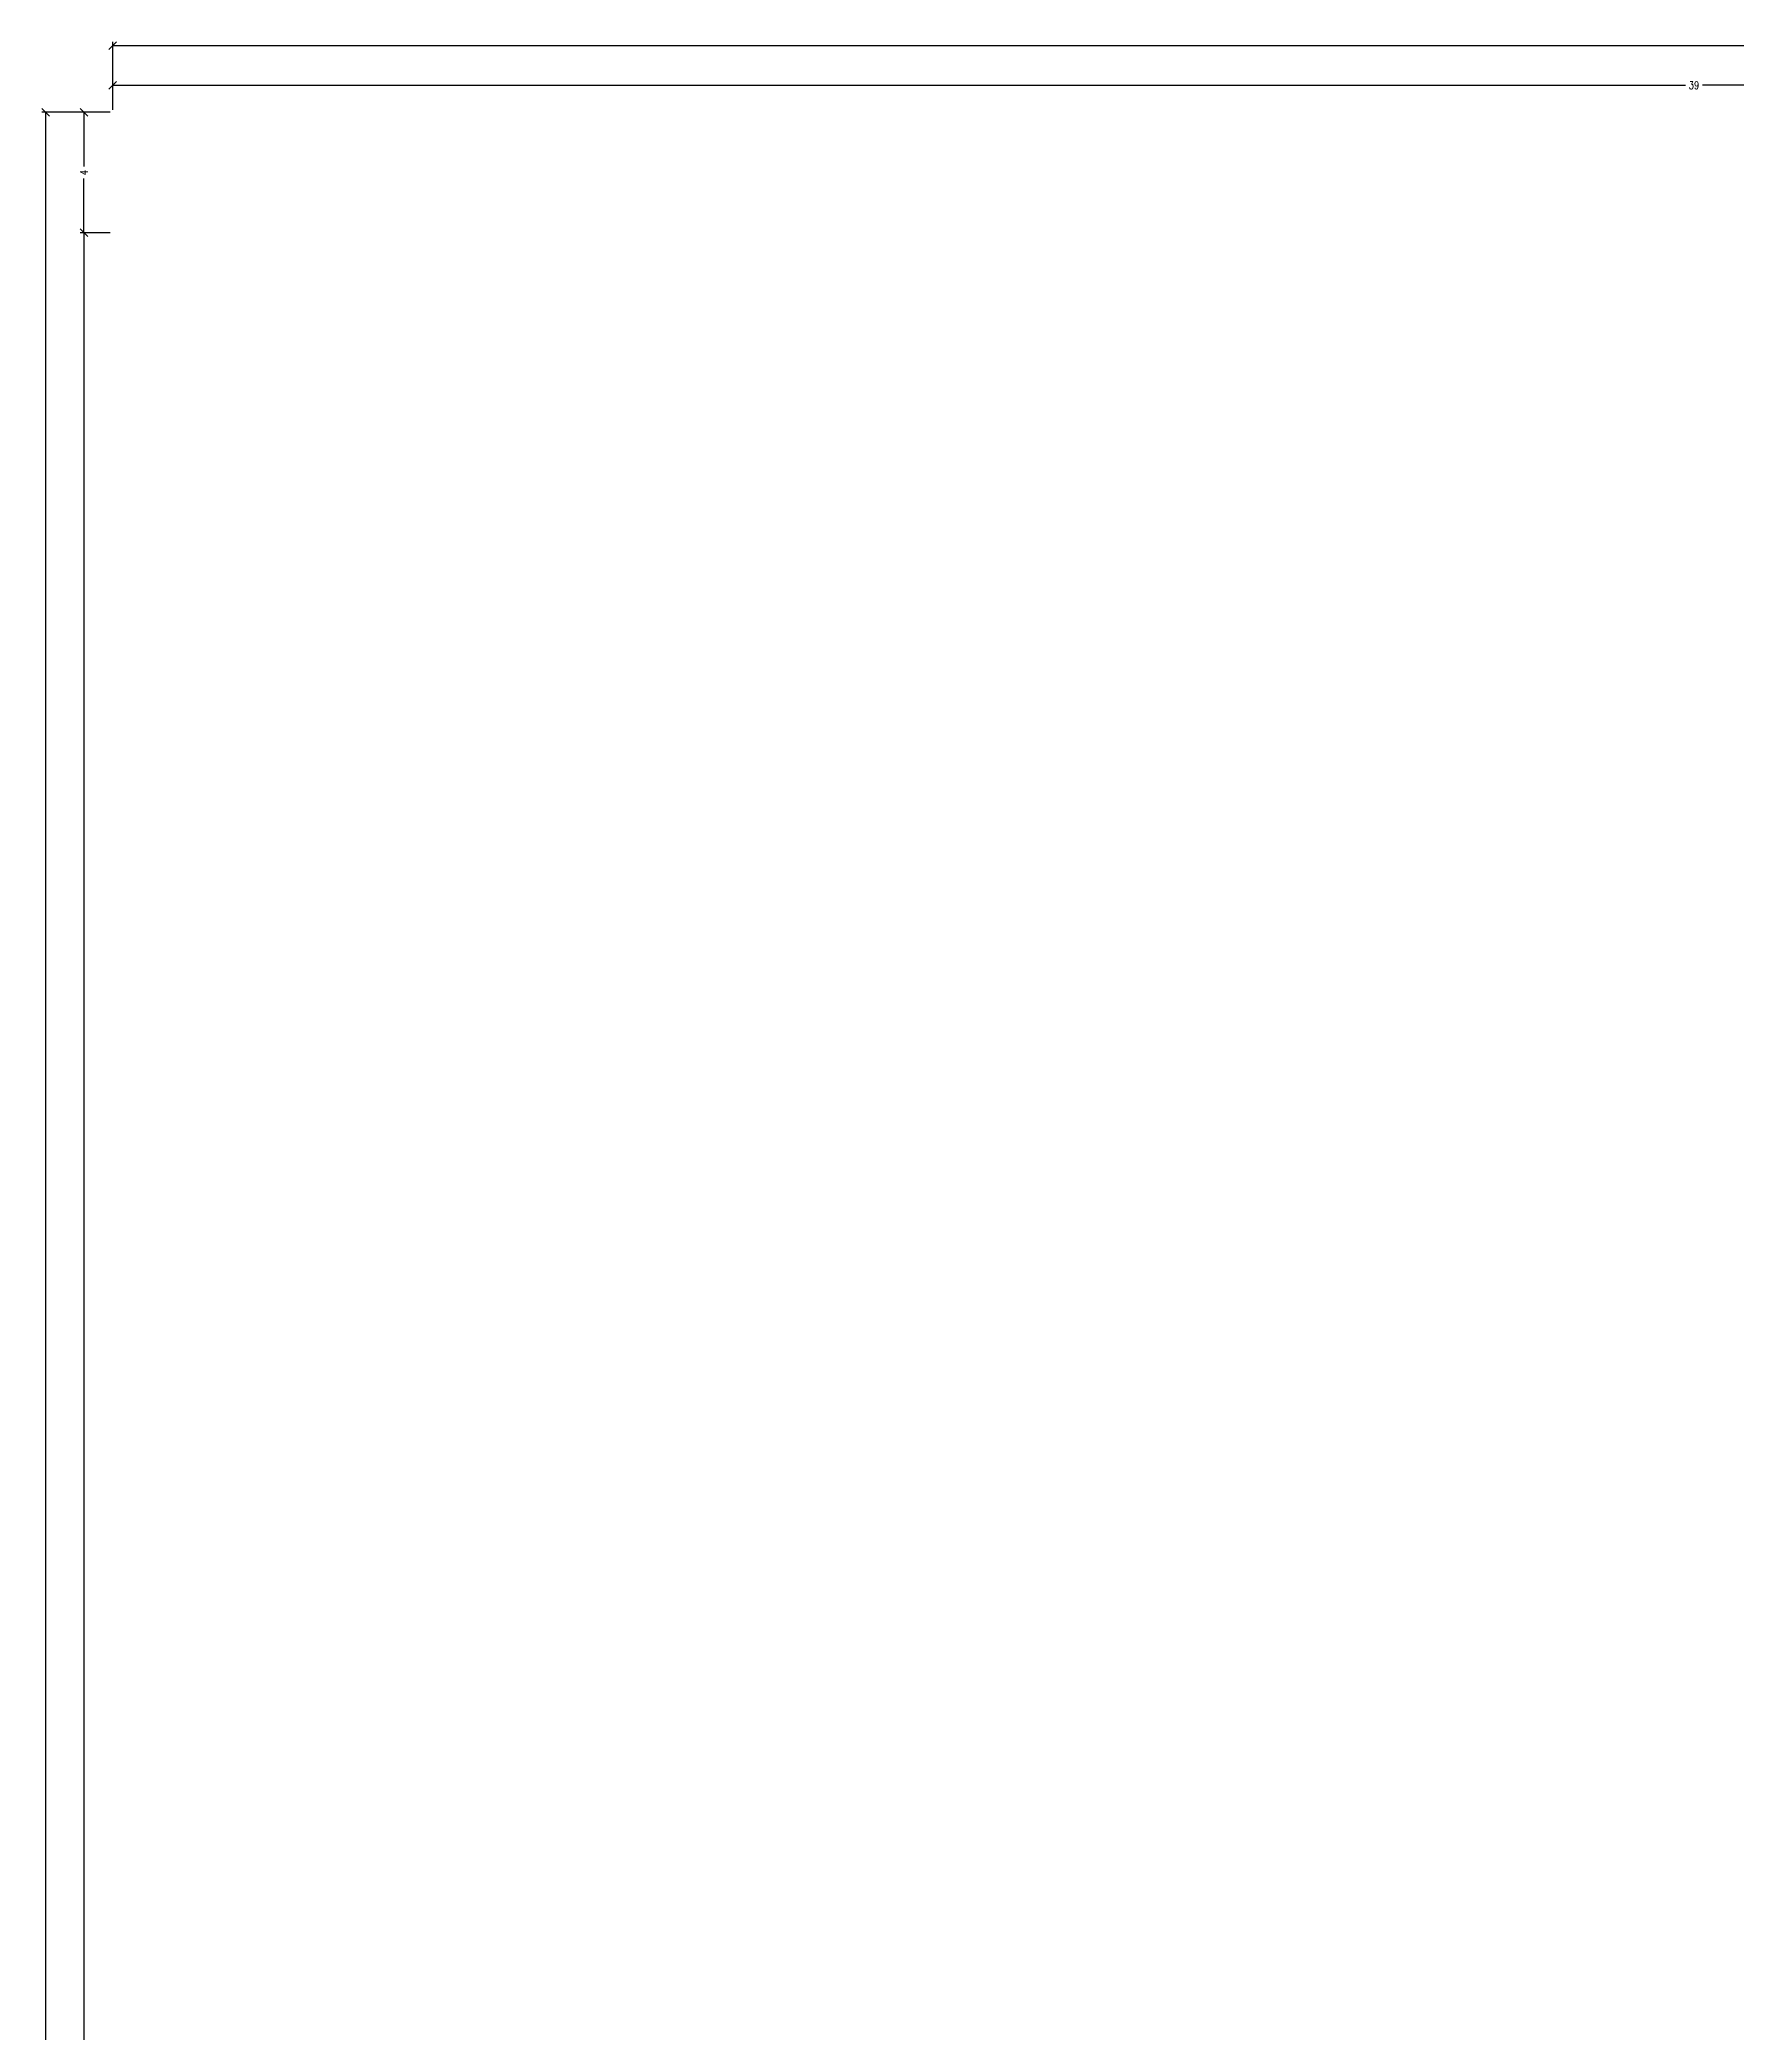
# Model space of a CAD drawing. Header units: inches. Extents: x -15438 to 28214, y -5168 to 29336.
# Drawn here: x 364 to 963, y 8170 to 8873 of the extents above; entities that cross this region are included whole.
import ezdxf

# ---------------------------------------------------------------- set-up
doc = ezdxf.new("R2010")
doc.units = ezdxf.units.IN
doc.header["$MEASUREMENT"] = 0
doc.layers.add('quote', color=2, linetype='Continuous', lineweight=9)
doc.styles.add('E-ROMANS', font='romans.shx', dxfattribs={"width": 0.8})
doc.dimstyles.new('E-0050_TICK_18', dxfattribs={"dimscale": 0.001, "dimtxt": 90, "dimasz": 90, "dimexe": 45, "dimexo": 30, "dimgap": 45, "dimtad": 0, "dimzin": 0, "dimdsep": 46, "dimtxsty": 'E-ROMANS', "dimblk": 'OBLIQUE', "dimcen": 45, "dimclrd": 256, "dimclre": 256, "dimclrt": 256, "dimadec": 0, "dimazin": 0, "dimtfac": 1, "dimtmove": 1, "dimatfit": 3, "dimldrblk": 'OPEN90', "dimfxl": 1, "dimtfill": 1, "dimtolj": 1, "dimtzin": 0, "dimarcsym": 0})

# ---------------------------------------------------------------- blocks, each defined once
blk = doc.blocks.new('_Oblique')
at = {"color": 0, "linetype": 'ByBlock', "lineweight": -2}
blk.add_line((-0.5, -0.5), (0.5, 0.5), dxfattribs=at)
blk = doc.blocks.new('*D33')
at = {"layer": 'Defpoints', "color": 0, "transparency": 16777216}
for p in [(390.22, 8847.62), (366.51, 6947.62), (390.22, 6947.62)]:
    blk.add_point(p, dxfattribs=at)
at = {"layer": 'quote', "lineweight": -2, "transparency": 16777216}
for p, q in [((389.32, 8847.62), (365.16, 8847.62)), ((366.51, 8847.62), (366.51, 7901.59)), ((366.51, 6947.62), (366.51, 7893.64)), ((389.32, 6947.62), (365.16, 6947.62))]:
    blk.add_line(p, q, dxfattribs=at)
at = {"layer": 'quote', "lineweight": -2, "transparency": 16777216, "xscale": 2.7, "yscale": 2.7, "zscale": 2.7}
for p, rotation in [((366.51, 8847.62), 90), ((366.51, 6947.62), 270)]:
    blk.add_blockref('_Oblique', p, dxfattribs=dict(at, rotation=rotation))
at = {"layer": 'quote', "transparency": 16777216, "insert": (366.51, 7897.62), "char_height": 2.7, "attachment_point": 5, "rotation": 90, "style": 'E-ROMANS', "bg_fill": 3, "box_fill_scale": 1.25, "bg_fill_color": 256, "bg_fill_true_color": 13158600, "bg_fill_transparency": 0}
blk.add_mtext('\\A1;190', dxfattribs=at)
blk = doc.blocks.new('_Open90')
at = {"color": 0, "linetype": 'ByBlock', "lineweight": -2}
for p, q in [((0, 0), (-1, 0)), ((-0.5, 0.5), (0, 0)), ((0, 0), (-0.5, -0.5))]:
    blk.add_line(p, q, dxfattribs=at)
blk = doc.blocks.new('*D34')
at = {"layer": 'Defpoints', "color": 0, "transparency": 16777216}
for p in [(390.22, 8847.62), (380.04, 8805.14), (390.22, 8805.14)]:
    blk.add_point(p, dxfattribs=at)
at = {"layer": 'quote', "lineweight": -2, "transparency": 16777216}
for p, q in [((389.32, 8847.62), (378.69, 8847.62)), ((380.04, 8847.62), (380.04, 8828.5)), ((380.04, 8805.14), (380.04, 8824.25)), ((389.32, 8805.14), (378.69, 8805.14))]:
    blk.add_line(p, q, dxfattribs=at)
at = {"layer": 'quote', "lineweight": -2, "transparency": 16777216, "xscale": 2.7, "yscale": 2.7, "zscale": 2.7}
for p, rotation in [((380.04, 8847.62), 90), ((380.04, 8805.14), 270)]:
    blk.add_blockref('_Oblique', p, dxfattribs=dict(at, rotation=rotation))
at = {"layer": 'quote', "transparency": 16777216, "insert": (380.04, 8826.38), "char_height": 2.7, "attachment_point": 5, "rotation": 90, "style": 'E-ROMANS', "bg_fill": 3, "box_fill_scale": 1.25, "bg_fill_color": 256, "bg_fill_true_color": 13158600, "bg_fill_transparency": 0}
blk.add_mtext('\\A1;4', dxfattribs=at)
blk = doc.blocks.new('*D35')
at = {"layer": 'Defpoints', "color": 0, "transparency": 16777216}
for p in [(390.22, 8805.14), (380.04, 7033.18), (390.22, 7033.18)]:
    blk.add_point(p, dxfattribs=at)
at = {"layer": 'quote', "lineweight": -2, "transparency": 16777216}
for p, q in [((389.32, 8805.14), (378.69, 8805.14)), ((380.04, 8805.14), (380.04, 7923.13)), ((380.04, 7033.18), (380.04, 7915.18)), ((389.32, 7033.18), (378.69, 7033.18))]:
    blk.add_line(p, q, dxfattribs=at)
at = {"layer": 'quote', "lineweight": -2, "transparency": 16777216, "xscale": 2.7, "yscale": 2.7, "zscale": 2.7}
for p, rotation in [((380.04, 8805.14), 90), ((380.04, 7033.18), 270)]:
    blk.add_blockref('_Oblique', p, dxfattribs=dict(at, rotation=rotation))
at = {"layer": 'quote', "transparency": 16777216, "insert": (380.04, 7919.16), "char_height": 2.7, "attachment_point": 5, "rotation": 90, "style": 'E-ROMANS', "bg_fill": 3, "box_fill_scale": 1.25, "bg_fill_color": 256, "bg_fill_true_color": 13158600, "bg_fill_transparency": 0}
blk.add_mtext('\\A1;178', dxfattribs=at)
blk = doc.blocks.new('*D37')
at = {"layer": 'Defpoints', "color": 0, "transparency": 16777216}
for p in [(1560.22, 8871.17), (390.22, 8847.62), (1560.22, 8847.62)]:
    blk.add_point(p, dxfattribs=at)
at = {"layer": 'quote', "lineweight": -2, "transparency": 16777216}
for p, q in [((390.22, 8848.52), (390.22, 8872.52)), ((1560.22, 8848.52), (1560.22, 8872.52)), ((390.22, 8871.17), (972.59, 8871.17)), ((1560.22, 8871.17), (977.86, 8871.17))]:
    blk.add_line(p, q, dxfattribs=at)
at = {"layer": 'quote', "lineweight": -2, "transparency": 16777216, "xscale": 2.7, "yscale": 2.7, "zscale": 2.7, "rotation": 180}
blk.add_blockref('_Oblique', (390.22, 8871.17), dxfattribs=at)
at = {"layer": 'quote', "lineweight": -2, "transparency": 16777216, "xscale": 2.7, "yscale": 2.7, "zscale": 2.7}
blk.add_blockref('_Oblique', (1560.22, 8871.17), dxfattribs=at)
at = {"layer": 'quote', "transparency": 16777216, "insert": (975.22, 8871.17), "char_height": 2.7, "attachment_point": 5, "style": 'E-ROMANS', "bg_fill": 3, "box_fill_scale": 1.25, "bg_fill_color": 256, "bg_fill_true_color": 13158600, "bg_fill_transparency": 0}
blk.add_mtext('\\A1;11', dxfattribs=at)
blk = doc.blocks.new('*D38')
at = {"layer": 'Defpoints', "color": 0, "transparency": 16777216}
for p in [(1506.08, 8857.18), (390.22, 8847.62), (1506.08, 6223.56)]:
    blk.add_point(p, dxfattribs=at)
at = {"layer": 'quote', "lineweight": -2, "transparency": 16777216}
for p, q in [((390.22, 8848.52), (390.22, 8858.53)), ((1506.08, 6224.46), (1506.08, 8858.53)), ((390.22, 8857.18), (945.1, 8857.18)), ((1506.08, 8857.18), (951.2, 8857.18))]:
    blk.add_line(p, q, dxfattribs=at)
at = {"layer": 'quote', "lineweight": -2, "transparency": 16777216, "xscale": 2.7, "yscale": 2.7, "zscale": 2.7, "rotation": 180}
blk.add_blockref('_Oblique', (390.22, 8857.18), dxfattribs=at)
at = {"layer": 'quote', "lineweight": -2, "transparency": 16777216, "xscale": 2.7, "yscale": 2.7, "zscale": 2.7}
blk.add_blockref('_Oblique', (1506.08, 8857.18), dxfattribs=at)
at = {"layer": 'quote', "transparency": 16777216, "insert": (948.15, 8857.18), "char_height": 2.7, "attachment_point": 5, "style": 'E-ROMANS', "bg_fill": 3, "box_fill_scale": 1.25, "bg_fill_color": 256, "bg_fill_true_color": 13158600, "bg_fill_transparency": 0}
blk.add_mtext('\\A1;39', dxfattribs=at)

msp = doc.modelspace()

# ---------------------------------------------------------------- dimensions: what is measured, and where the dimension line sits
at = {"layer": 'quote'}
dim = msp.add_linear_dim(base=(366.513, 6947.616), p1=(390.222, 8847.616), p2=(390.222, 6947.616), angle=90, text='190', dimstyle='E-0050_TICK_18', override={"dimscale": 0.03}, dxfattribs=at)
dim.commit()
dim.dimension.update_dxf_attribs({"geometry": '*D33', "text_midpoint": (366.513, 7897.616)})

# ---------------------------------------------------------------- next in the draw order: dimensions: what is measured, and where the dimension line sits
dim = msp.add_linear_dim(base=(380.035, 8805.136), p1=(390.222, 8847.616), p2=(390.222, 8805.136), angle=90, text='4', dimstyle='E-0050_TICK_18', override={"dimscale": 0.03}, dxfattribs=at)
dim.commit()
dim.dimension.update_dxf_attribs({"geometry": '*D34', "text_midpoint": (380.035, 8826.376)})

# ---------------------------------------------------------------- next in the draw order: dimensions: what is measured, and where the dimension line sits
at = {"layer": 'quote', "color": 0}
dim = msp.add_linear_dim(base=(1560.222, 8871.171), p1=(390.222, 8847.616), p2=(1560.222, 8847.616), text='11', dimstyle='E-0050_TICK_18', override={"dimscale": 0.03}, dxfattribs=at)
dim.commit()
dim.dimension.update_dxf_attribs({"geometry": '*D37', "text_midpoint": (975.222, 8871.171)})
at = {"layer": 'quote'}
dim = msp.add_linear_dim(base=(380.035, 7033.178), p1=(390.222, 8805.136), p2=(390.222, 7033.178), angle=90, text='178', dimstyle='E-0050_TICK_18', override={"dimscale": 0.03}, dxfattribs=at)
dim.commit()
dim.dimension.update_dxf_attribs({"geometry": '*D35', "text_midpoint": (380.035, 7919.157)})

# ---------------------------------------------------------------- next in the draw order: dimensions: what is measured, and where the dimension line sits
at = {"layer": 'quote', "color": 0}
dim = msp.add_linear_dim(base=(1506.079, 8857.183), p1=(390.222, 8847.616), p2=(1506.079, 6223.558), text='39', dimstyle='E-0050_TICK_18', override={"dimscale": 0.03}, dxfattribs=at)
dim.commit()
dim.dimension.update_dxf_attribs({"geometry": '*D38', "text_midpoint": (948.151, 8857.183)})

doc.saveas('drawing.dxf')
